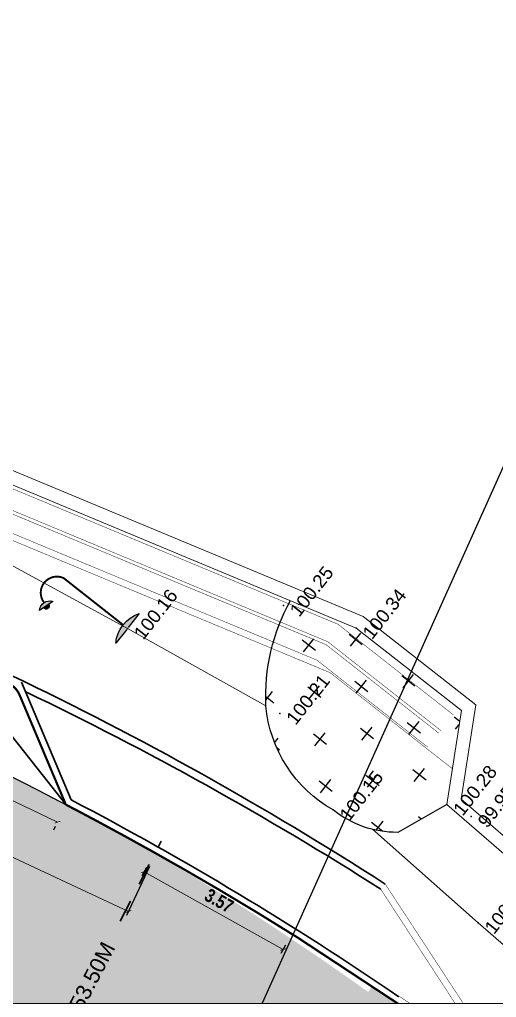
# Model space of a CAD drawing. Header units: metres. Extents: x 6 to 601, y -20 to 118.
# Drawn here: x 170.93 to 173.42, y 53.77 to 58.87 of the extents above; entities that cross this region are included whole.
import ezdxf

# ---------------------------------------------------------------- set-up
doc = ezdxf.new("R2010")
doc.units = ezdxf.units.M
doc.header["$MEASUREMENT"] = 0
doc.set_wipeout_variables(frame=1)
doc.linetypes.add('DASHED', pattern=[0.75, 0.5, -0.25])
for name, color, linetype in [('DEFPOINT', 7, 'Continuous'), ('EL', 4, 'Continuous'), ('F.B.', 60, 'Continuous'), ('FOOTPATH', 30, 'Continuous'), ('HATCH', 8, 'Continuous'), ('LAMP_POST', 7, 'Continuous'), ('PDA_Kerb Edge', 7, 'Continuous'), ('PT', 2, 'Continuous')]:
    doc.layers.add(name, color=color, linetype=linetype)
for name, color, linetype, lineweight in [('EXISTING ROAD', 7, 'Continuous', 5), ('PDA_Tactile band', 250, 'Continuous', 30), ('WALL', 46, 'Continuous', 30)]:
    doc.layers.add(name, color=color, linetype=linetype, lineweight=lineweight)
for name, color, linetype, true_color in [('PDA - Dimensions', 7, 'Continuous', 0x000000), ('PDA_Chainage Lines', 7, 'DASHED', 0x636466), ('PDA_Chainage Text', 7, 'Continuous', 0x636466)]:
    doc.layers.add(name, color=color, linetype=linetype, true_color=true_color)
doc.styles.add('AR', font='arial.ttf')
doc.styles.add('ARIAL', font='arialbd.ttf', dxfattribs={"width": 0.8})
doc.styles.get("Standard").update_dxf_attribs({"font": 'arial.ttf'})
doc.dimstyles.new('PDA_Dimentions', dxfattribs={"dimtxt": 0.3, "dimasz": 0.1, "dimexe": 0.075, "dimexo": 0.625, "dimgap": 0.1, "dimtad": 1, "dimdsep": 46, "dimtxsty": 'ARIAL', "dimblk": 'ARCHTICK', "dimcen": 0.09, "dimadec": 0, "dimazin": 0, "dimtfac": 1, "dimtmove": 1, "dimatfit": 3, "dimldrblk": 'ARCHTICK', "dimfxl": 1, "dimfxlon": 1, "dimlwd": 9, "dimarcsym": 0})

# ---------------------------------------------------------------- blocks, each defined once
blk = doc.blocks.new('LP')
at = {"layer": 'LAMP_POST'}
for color, points in [(40, [(1.165922361164576, 3.515392796020706), (1.89140776789327, 3.744330122373299, 0.5022879340729313)]), (30, [(1.395154863193738, 3.58773040011431, 1), (1.662175265864107, 3.671992518279581)]), (40, [(-0.8816148093692391, 0.001324708447327794), (-0.05993297897521188, 9.005488868751854e-05, -1), (0.05993297897521188, -9.005488868751854e-05), (0.8816148093696938, -0.001324708447327794, 0.2974138818711019)])]:
    blk.add_hatch(color=color, dxfattribs=at).paths.add_polyline_path(points)
blk.add_line((1.165922361164576, 3.515392796020706), (1.89140776789327, 3.744330122373299), dxfattribs=at)
at = {"layer": 'LAMP_POST', "color": 5, "const_width": 0.089105216643788}
blk.add_lwpolyline([(-0.00203005207958995, 0.2648868001790561), (-0.00203005207958995, 3.799999851868506, -0.7749219860280891), (1.458662222671819, 3.82064314317654)], format="xyb", dxfattribs=at)
at = {"layer": 'LAMP_POST'}
for points in [[(-0.8816148093694665, 0.001324708447327794), (-0.05993297897521188, 9.005488868751854e-05)], [(0.05993297897521188, -9.005488868751854e-05), (0.8816148093696938, -0.001324708447327794)]]:
    blk.add_lwpolyline(points, dxfattribs=at)
for centre, radius, start, end in [((1.613864205916798, 3.359871699434166), 0.4741716015995725, 54.17418561697151, 160.8534909995903), ((1.528665064528923, 3.629861459196945), 0.14, 197.5138383082842, 17.5138383082842), ((-0.00203005207958995, -1.351032358088105), 1.613238662028891, 56.78749075352639, 123.0403248748255)]:
    blk.add_arc(centre, radius, start, end, dxfattribs=at)
blk = doc.blocks.new('Survey Base')
at = {"layer": 'F.B.'}
h = blk.add_hatch(dxfattribs=at)
h.set_pattern_fill('CROSS', color=256, scale=3)
h.set_pattern_definition([(0, (0, 0), (0.75, 0.75), [0.375, -1.125]), (90, (0.1875, -0.1875), (-0.7499999999999999, 0.75), [0.375, -1.125])])
h.paths.add_polyline_path([(10007.4116, 9982.6967), (10006.98155474515, 9984.2371822363, 0.1371607170755427), (10004.7866114594, 9983.211269995612, 0.2459170862249371), (10003.8842, 9980.5799, 0.1699090764423129), (10004.38400653893, 9979.131291686283), (10005.5591, 9978.6516), (10007.41457509145, 9979.696701475195)])
at = {"layer": 'F.B.', "elevation": 99.6477}
blk.add_lwpolyline([(10005.5591, 9978.6516), (10004.38400653893, 9979.131291686283, -0.1699090764423127), (10003.8842, 9980.5799, -0.2459170862249381), (10004.7866114594, 9983.211269995612, -0.1371607170755124), (10006.98155474515, 9984.2371822363)], format="xyb", dxfattribs=at)
at = {"layer": 'FOOTPATH', "color": 8, "lineweight": 5, "elevation": 99.6477}
for points in [[(10004.7866114594, 9983.211269995612), (10004.2325, 9986.7247), (10003.5593, 9990.6829), (10001.8389, 9997.6047), (9999.6429, 10004.4286), (9997.7572, 10009.3528), (9994.7248, 10014.2305), (9991.0763, 10019.4218), (9986.6774, 10025.1078), (9979.9372, 10032.6138), (9975.0012, 10037.5156), (9969.0402, 10042.1762), (9965.306, 10044.5989), (9960.9045, 10046.3417), (9954.5509, 10049.0768), (9947.7635, 10051.9592), (9932.1836, 10058.0972), (9925.8846, 10060.5998), (9916.5229, 10064.388), (9910.5096, 10066.7966), (9893.365074992047, 10073.6770752974)], [(9990.6934, 9804.8463), (9992.4227, 9825.6766), (10000.7088, 9925.9413), (10002.3464, 9946.0127), (10002.8653, 9954.7299), (10003.9083, 9976.4577), (10004.08707319577, 9979.620978421595)]]:
    blk.add_lwpolyline(points, dxfattribs=at)
at = {"layer": 'PT'}
for p in [(10004.2325, 9986.7247, 100.1642), (10006.7988, 9984.2944, 100.2538), (10004.8425, 9982.8569, 100.2118), (10007.4116, 9982.6967, 100.3362), (10003.8842, 9980.5799, 100.1491), (10005.5591, 9978.6516, 100.2813), (10005.6843, 9978.0529, 99.9464), (10003.9083, 9976.4577, 100.1047)]:
    blk.add_point(p, dxfattribs=at)
at = {"layer": 'WALL', "color": 8, "lineweight": 5, "elevation": 99.6741}
for points in [[(10005.7433602174, 9976.214725753698), (10005.85086703158, 9978.471623570202), (10007.71474902527, 9979.52146025633), (10007.71155925502, 9982.737934850255), (10002.97827649431, 9999.693215556455), (10000.58913723579, 10006.69949227649), (9997.729791051574, 10013.32808185173), (9988.674198232458, 10025.37261413683), (9980.402598096907, 10034.86773244021), (9973.216165662312, 10041.51718168738), (9964.660724990565, 10046.7982571348), (9955.386045016352, 10051.1989520991), (9934.539648831074, 10059.20383697383), (9918.251381458234, 10065.60660556681), (9894.152096703952, 10075.48659133106)], [(10005.4437, 9976.229), (10005.5591, 9978.6516), (10007.41457509145, 9979.696701475195), (10007.4116, 9982.6967), (10002.6916, 9999.6044), (10000.309, 10006.5915), (9997.4685, 10013.1764), (9988.4409, 10025.1837), (9980.187, 10034.6585), (9973.0338, 10041.2772), (9964.5172, 10046.5343), (9955.2678, 10050.923), (9934.431, 10058.9242), (9918.1396, 10065.3282), (9894.032416778959, 10075.21142389933)]]:
    blk.add_lwpolyline(points, dxfattribs=at)
at = {"layer": 'LAMP_POST', "color": 8, "lineweight": 5, "xscale": -0.4799999999995634, "yscale": 0.4800000000013824, "zscale": 0.4800000000003024}
blk.add_blockref('LP', (10004.2316846549, 9986.72398543256, 348.0391031999999), dxfattribs=at)
at = {"layer": 'EL'}
for s, p in [('100.16', (10004.2325, 9986.2747, 100.1642)), ('100.25', (10006.7988, 9983.8444, 100.2538)), ('100.21', (10004.8425, 9982.4069, 100.2118)), ('100.34', (10007.4116, 9982.2467, 100.3362)), ('100.15', (10003.8842, 9980.1299, 100.1491)), ('100.28', (10005.5591, 9978.2016, 100.2813)), ('99.95', (10005.6843, 9977.6029, 99.9464)), ('100.10', (10003.9083, 9976.0077, 100.1047))]:
    blk.add_text(s, height=0.3, dxfattribs=at).set_placement(p)
blk = doc.blocks.new('_ArchTick')
at = {"color": 0, "linetype": 'ByBlock', "const_width": 0.15}
blk.add_lwpolyline([(-0.5, -0.5), (0.5, 0.5)], dxfattribs=at)
blk = doc.blocks.new('*D542')
at = {"layer": 'Defpoints', "color": 0, "transparency": 16777216}
for p in [(389.1141370249898, 255.0628781655105), (392.2329567383076, 253.3209328747399), (391.8749741433722, 252.6799924387661)]:
    blk.add_point(p, dxfattribs=at)
at = {"layer": 'PDA_Tactile band', "color": 0, "lineweight": -2, "transparency": 16777216}
for p, q in [((388.8093719472741, 254.5172196208097), (388.70739201762, 254.3346323623846)), ((391.928191660592, 252.7752743300391), (391.8262117309378, 252.592687071614))]:
    blk.add_line(p, q, dxfattribs=at)
at = {"layer": 'PDA_Tactile band', "color": 0, "lineweight": 9, "transparency": 16777216}
blk.add_line((388.7561544300545, 254.4219377295368), (391.8749741433722, 252.6799924387661), dxfattribs=at)
at = {"layer": 'PDA_Tactile band', "color": 0, "lineweight": 9, "transparency": 16777216, "xscale": 0.1, "yscale": 0.1, "zscale": 0.1}
for p, rotation in [((388.7561544300545, 254.4219377295368), 150.8154585761424), ((391.8749741433722, 252.6799924387661), 330.8154585761424)]:
    blk.add_blockref('_ArchTick', p, dxfattribs=dict(at, rotation=rotation))
at = {"layer": 'PDA_Tactile band', "color": 0, "transparency": 16777216, "insert": (390.4390170109635, 253.7719977377565), "char_height": 0.3, "attachment_point": 5, "rotation": 330.8154585761425, "style": 'ARIAL'}
blk.add_mtext('3.57', dxfattribs=at)
blk = doc.blocks.new('*D510')
at = {"layer": 'Defpoints', "color": 0, "transparency": 16777216}
for p in [(378.9823464457513, 259.8482961269548), (389.1401191151072, 255.1085717936276), (388.404748169393, 253.5325875445668)]:
    blk.add_point(p, dxfattribs=at)
at = {"layer": 'PDA_Tactile band', "color": 0, "lineweight": -2, "transparency": 16777216}
for p, q in [((378.7180691093111, 259.2819194948061), (378.2046911262067, 258.1816916167501)), ((388.8758417786669, 254.5421951614789), (388.3624637955626, 253.441967283423))]:
    blk.add_line(p, q, dxfattribs=at)
at = {"layer": 'PDA_Tactile band', "color": 0, "lineweight": 9, "transparency": 16777216}
blk.add_line((378.2469755000371, 258.2723118778939), (388.404748169393, 253.5325875445668), dxfattribs=at)
at = {"layer": 'PDA_Tactile band', "color": 0, "lineweight": 9, "transparency": 16777216, "xscale": 0.1, "yscale": 0.1, "zscale": 0.1}
for p, rotation in [((378.2469755000371, 258.2723118778939), 154.9857447930533), ((388.404748169393, 253.5325875445668), 334.9857447930534)]:
    blk.add_blockref('_ArchTick', p, dxfattribs=dict(at, rotation=rotation))
at = {"layer": 'PDA_Tactile band', "color": 0, "transparency": 16777216, "insert": (383.4318323595808, 256.1295566958431), "char_height": 0.3, "attachment_point": 5, "rotation": 334.98574479305336, "style": 'ARIAL'}
blk.add_mtext('11.21', dxfattribs=at)
blk = doc.blocks.new('*D520')
at = {"layer": 'Defpoints', "color": 0, "transparency": 16777216}
for p in [(381.9805306089347, 258.3145190605337), (387.0000873350746, 255.928537782318), (386.8132673044415, 255.5355113365936)]:
    blk.add_point(p, dxfattribs=at)
at = {"layer": 'PDA_Tactile band', "color": 0, "lineweight": -2, "transparency": 16777216}
for p, q in [((381.7122148787506, 257.7500443764816), (381.7507800614721, 257.8311766653609)), ((386.7317716048905, 255.3640630982659), (386.770336787612, 255.4451953871452))]:
    blk.add_line(p, q, dxfattribs=at)
at = {"layer": 'PDA_Tactile band', "color": 0, "lineweight": 9, "transparency": 16777216}
blk.add_line((381.7937105783017, 257.9214926148093), (386.8132673044415, 255.5355113365936), dxfattribs=at)
at = {"layer": 'PDA_Tactile band', "color": 0, "lineweight": 9, "transparency": 16777216, "xscale": 0.1, "yscale": 0.1, "zscale": 0.1}
for p, rotation in [((381.7937105783017, 257.9214926148093), 154.5765275411711), ((386.8132673044415, 255.5355113365936), 334.5765275411711)]:
    blk.add_blockref('_ArchTick', p, dxfattribs=dict(at, rotation=rotation))
at = {"layer": 'PDA_Tactile band', "color": 0, "transparency": 16777216, "insert": (384.4121769449272, 256.9571565775961), "char_height": 0.3, "attachment_point": 5, "rotation": 334.57652754117106, "style": 'ARIAL'}
blk.add_mtext('5.56', dxfattribs=at)
blk = doc.blocks.new('site plan')
at = {"layer": 'HATCH', "transparency": 33554539}
h = blk.add_hatch(color=9, dxfattribs=at)
h.dxf.hatch_style = 1
edge = h.paths.add_edge_path()
edge.add_line((398.3203993259576, 223.5948501189359), (398.2467099829537, 223.4641372269434))
edge.add_arc((359.6859929776801, 159.1362964110049), 75.00000000001013, 50.643027904231985, 59.05981801813658, ccw=False)
edge.add_line((407.2472450699024, 217.1270482549116), (420.1046861651594, 205.7425696610298))
edge.add_line((420.1046861651594, 205.7425696610298), (420.8094782192929, 205.0855419844447))
edge.add_line((420.8094782192929, 205.0855419844447), (426.7812055969134, 211.8232616019814))
edge.add_line((426.7812055969134, 211.8232616019814), (425.7956355365113, 213.1024875697058))
edge.add_line((425.7956355365113, 213.1024875697058), (416.1118382745717, 221.7624692343961))
edge.add_line((416.1118382745717, 221.7624692343961), (407.675593800961, 228.7029774813527))
edge.add_line((407.675593800961, 228.7029774813527), (397.9149773290828, 235.6102521388693))
edge.add_line((397.9149773290828, 235.6102521388693), (386.314013544601, 241.8729637314991))
edge.add_line((386.314013544601, 241.8729637314991), (377.9310103320986, 245.1417021162761))
edge.add_line((377.9310103320986, 245.1417021162761), (370.004542349363, 247.1773856186501))
edge.add_line((370.004542349363, 247.1773856186501), (361.3097273447547, 248.3728635135467))
edge.add_line((361.3097273447547, 248.3728635135467), (352.0254405817377, 248.5341186884871))
edge.add_line((352.0254405817377, 248.5341186884871), (343.4882141783619, 247.6993770357221))
edge.add_line((343.4882141783619, 247.6993770357221), (335.9139085503266, 246.2670993457305))
edge.add_line((335.9139085503266, 246.2670993457305), (328.3596033347476, 243.666881654497))
edge.add_line((328.3596033347476, 243.666881654497), (319.6629500633953, 239.6837235734347))
edge.add_line((319.6629500633953, 239.6837235734347), (319.5471197944607, 239.6211706060803))
edge.add_line((319.5471197944607, 239.6211706060803), (321.5574075041695, 235.8133975529236))
edge.add_line((321.5574075041695, 235.8133975529236), (272.7275633488734, 208.0245052619248))
edge.add_line((272.7275633488734, 208.0245052619248), (278.0056757168622, 198.8389367912332))
edge.add_arc((432.4627185270929, -58.34392022211796), 300.0000000253854, 119.65879195034401, 120.98788440321641, ccw=False)
edge.add_line((284.0125765543999, 202.3523692864183), (322.5566917870638, 224.3008189144221))
edge.add_arc((359.6859929776747, 159.1362964110067), 75.00000000000819, 68.39042136316829, 119.67353207975981, ccw=False)
edge.add_line((387.3069919584923, 228.864916182969), (387.3659540972676, 229.0028996805177))
edge.add_arc((359.6859929777474, 159.1362964110758), 75.14999999991836, 59.06286877645181, 68.38737060490178, ccw=False)
edge = h.paths.add_edge_path()
edge.add_arc((349.3010737985187, 183.2254006047624), 81.89159830320767, 61.67163064802283, 66.55978401002817)
edge.add_line((381.8768936897104, 258.3589472471904), (381.8010254331712, 258.3911790539078))
edge.add_arc((359.0054820677524, 203.3172762747963), 59.60513035509366, 54.30315257286412, 67.51493234201462, ccw=False)
edge.add_line((393.7848686451925, 251.723534485518), (393.8556885749858, 251.8566782141697))
edge.add_arc((354.4186595736501, 193.2390454698689), 70.64917639292004, 56.0679491882368, 60.69628579069675)
edge.add_arc((352.3148610210937, 189.4305663229297), 74.99999999976491, 50.555828616822396, 60.71876623491141, ccw=False)
edge.add_line((399.9643149738331, 247.3488668674945), (426.1371010257917, 225.8164850111243))
edge.add_arc((330.8381931213371, 109.9798839230934), 149.9999999980311, 47.181571827729215, 50.55582861685792, ccw=False)
edge.add_line((432.7897821686583, 220.0065783664668), (433.461019319695, 219.3846048124851))
edge.add_line((433.461019319695, 219.3846048124851), (427.140824567834, 212.2303391908226))
edge.add_line((427.140824567834, 212.2303391908226), (427.498951335785, 212.639353591625))
edge.add_line((427.498951335785, 212.639353591625), (426.0958726766057, 213.5047626797495))
edge.add_line((426.0958726766057, 213.5047626797495), (416.4374589846284, 222.1420444422365))
edge.add_line((416.4374589846284, 222.1420444422365), (407.9792388866026, 229.1006320612996))
edge.add_line((407.9792388866026, 229.1006320612996), (398.1791149908786, 236.0358648532401))
edge.add_line((398.1791149908786, 236.0358648532401), (386.524392843321, 242.327597579806))
edge.add_line((386.524392843321, 242.327597579806), (378.0845744193266, 245.6184896078375))
edge.add_line((378.0845744193266, 245.6184896078375), (370.1010999551254, 247.6688135722943))
edge.add_line((370.1010999551254, 247.6688135722943), (361.3482586408572, 248.8722696898985))
edge.add_line((361.3482586408572, 248.8722696898985), (352.0053878903054, 249.0345423873878))
edge.add_line((352.0053878903054, 249.0345423873878), (343.4172933091158, 248.1948270130833))
edge.add_line((343.4172933091158, 248.1948270130833), (335.7854211527811, 246.7516636712244))
edge.add_line((335.7854211527811, 246.7516636712244), (328.1736885489918, 244.1316792765738))
edge.add_line((328.1736885489918, 244.1316792765738), (319.4398125364369, 240.1314727910485))
edge.add_line((319.4398125364369, 240.1314727910485), (319.3136729533489, 240.0633523826655))
edge.add_line((319.3136729533489, 240.0633523826655), (317.364540297036, 243.7552889994367))
edge.add_line((317.364540297036, 243.7552889994367), (289.9088339607588, 228.1428697642787))
edge.add_line((289.9088339607588, 228.1428697642787), (268.2376559472323, 215.8383502484321))
edge.add_line((268.2376559472323, 215.8383502484321), (263.0063138116147, 224.9425238677322))
edge.add_line((263.0063138116147, 224.9425238677322), (284.7185724453229, 237.270365883227))
edge.add_line((284.7185724453229, 237.270365883227), (315.241564482134, 254.6269671723549))
edge.add_arc((352.314861020961, 189.4305663227296), 75.00000000000541, 61.44883574043621, 119.6243021433603, ccw=False)
at = {"layer": 'PDA - Dimensions'}
blk.add_lwpolyline([(396.9096177974952, 263.723634573962), (391.072568648091, 250.7397812785312)], dxfattribs=at)
at = {"layer": 'PDA_Chainage Lines', "lineweight": 30}
blk.add_line((388.2220014681097, 253.3145519037589), (389.1391250162796, 255.1091313066554), dxfattribs=at)
at = {"layer": 'PDA_Kerb Edge', "const_width": 0.01, "elevation": 99.6741}
for points in [[(395.6897995898034, 257.9440020551374), (393.1045156312484, 259.974279232305), (377.0012205332769, 266.6782089277076), (370.0799510788383, 269.111599785756), (363.2520501243762, 270.9240759332079), (348.338070658303, 271.2528068225711), (335.8485062682594, 270.6287666978351), (326.3241639708558, 269.116427752444), (317.0225291237275, 265.7099678010745), (308.4021794737218, 261.4277381875781)], [(395.4118660105178, 257.5900911546196), (392.8748759799, 259.5824421073339), (376.839989525648, 266.2578927408249), (369.9473911880268, 268.6812033622919), (363.1884727891938, 270.4753679909481), (348.3443486837041, 270.8025591427195), (335.8951540840935, 270.1805360914605), (326.4378853924754, 268.6788475430276), (317.200541589933, 265.2959323633258), (308.3830349747786, 260.9157634052626)], [(395.3655437473026, 257.5311060045333), (392.8366027046741, 259.5171359198393), (376.8131176910429, 266.1878400430123), (369.925297872891, 268.6094706250478), (363.1778765666622, 270.4005833339052), (348.3453950212715, 270.7275178627442), (335.9029287200665, 270.1058309903983), (326.4568389627457, 268.6059175081245), (317.2302103343009, 265.226926457035), (308.4178970914072, 260.8493373493693)], [(395.1184916768252, 257.216518537407), (392.6324785701399, 259.1688362532004), (376.6698012398174, 265.8142256546744), (369.8074668588361, 268.2268960264119), (363.1213633798325, 270.0017318296741), (348.3509754882944, 270.3272977028755), (335.9443934452538, 269.7074037847306), (326.557924670853, 268.2169573219762), (317.3884436375956, 264.8588949568148), (308.5958528754909, 260.4911031537504)]]:
    blk.add_lwpolyline(points, dxfattribs=at)
at = {"layer": 'PDA_Kerb Edge', "const_width": 0.01}
for points in [[(385.4693521659483, 261.9928757462294), (392.927267117193, 258.8880864963758), (395.6715022293338, 256.7329816776019)], [(394.0562920187022, 254.0427152429093), (396.5877548631288, 250.1548067118893)], [(394.164979467525, 254.146108943165), (396.9464148048082, 249.8916852905404)]]:
    blk.add_lwpolyline(points, dxfattribs=at)
at = {"layer": 'PDA_Kerb Edge'}
for points, const_width in [([(387.0000873350727, 255.9285377823217), (385.9618903879909, 258.3887723909484, 0.1822611946891149), (385.7188668158615, 258.6445246357925), (382.4046249450475, 260.149436667547), (382.8169877980617, 259.1722527477232, -0.6638928293939181), (381.9805306089365, 258.3145190605337, -5.282170906711365)], 0.05), ([(392.1561971741412, 253.1501899368868, -0.03242244210758313), (400.05961388174, 247.464703468584), (426.2323999336968, 225.9323216122139, -0.01472403659950164), (432.8917337577077, 220.1166050609118), (459.1410140497592, 195.7938182075795), (485.4020663579704, 171.4601223809932), (514.5768268675947, 144.40542342361)], 0.01), ([(392.223287150433, 252.9310980045102, -0.03184505010191943), (399.9643149738331, 247.3488668674945), (426.1371010257917, 225.8164850111243, -0.01472403659950227), (432.7897821686583, 220.0065783664668), (459.0390624607098, 195.6837915131346), (485.3001147668219, 171.3500956884945), (514.4748324076445, 144.295436469205)], 0.05)]:
    blk.add_lwpolyline(points, format="xyb", dxfattribs=dict(at, const_width=const_width))
blk.add_arc((352.3588194152653, 189.5146947277699), 74.90538026314519, 57.84593786181112, 66.97853280363601, dxfattribs=at)
at = {"layer": 'PDA_Tactile band'}
for p, q in [((387.1173469962978, 256.0364765280665), (386.0049585169854, 258.6725241900531)), ((387.0000873350746, 255.9285377823198), (385.9618903879909, 258.3887723909484))]:
    blk.add_line(p, q, dxfattribs=at)
blk.add_lwpolyline([(382.4328746550291, 258.1183843121053), (384.3369266298669, 259.2955032336831), (387.0000873350746, 255.928537782318)], dxfattribs=at)
at = {"layer": 'PDA_Tactile band', "const_width": 0.05}
blk.add_lwpolyline([(392.2249656913737, 252.9300430544081), (392.0941216639494, 253.0121100103788, 0.01010372916658307), (389.6301049106733, 254.489053284713, 0.006780895016751039), (387.7183886908479, 255.5489044452461, 0.003226459557191081), (387.0000873350782, 255.928537782318, 1942.443398856662)], format="xyb", dxfattribs=at)
at = {"layer": 'PDA_Tactile band'}
for centre, radius, start, end in [((353.0531531233592, 190.3367543997338), 75.90662680294888, 57.2066597814171, 71.69008873964437), ((353.2864848699137, 190.0383741407968), 75.88211413314158, 57.48999321311381, 64.3759771290873), ((353.0784555258469, 191.0382017474039), 73.3718056000051, 55.65521089648702, 62.35943675543137)]:
    blk.add_arc(centre, radius, start, end, dxfattribs=at)
at = {"layer": 'EXISTING ROAD', "rotation": 51.79989677134766}
blk.add_blockref('Survey Base', (2049.792497357163, -13777.89037235985), dxfattribs=at)
at = {"layer": 'PDA_Chainage Text', "color": 251, "linetype": 'Continuous', "lineweight": -3, "true_color": 0x636466, "extrusion": (0.001767131774890149, -0.006788924548488019, 0.9999753935716443), "insert": (386.7039857249783, 250.3715118257496), "char_height": 0.3499999999999987, "width": 7.022197755980273, "attachment_point": 4, "text_direction": (0.4607111075337865, 0.887534853808164, 0.005211398153384475), "style": 'AR'}
blk.add_mtext('CH : 53.50M', dxfattribs=at)
at = {"layer": 'PDA_Tactile band'}
for p1, p2, distance, picture, middle in [((378.9823464457513, 259.8482961269547), (389.1401191151072, 255.1085717936276), -1.7391080418100326, '*D510', (383.4318323595808, 256.1295566958431)), ((381.9805306089347, 258.3145190605337), (387.0000873350746, 255.928537782318), -0.4351683707307985, '*D520', (384.4121769449272, 256.9571565775961)), ((389.1141370249898, 255.0628781655105), (392.2329567383076, 253.3209328747398), -0.7341363502394291, '*D542', (390.4390170109635, 253.7719977377565))]:
    dim = blk.add_aligned_dim(p1=p1, p2=p2, distance=distance, dimstyle='PDA_Dimentions', dxfattribs=at)
    dim.commit()
    dim.dimension.update_dxf_attribs({"geometry": picture, "text_midpoint": middle})

msp = doc.modelspace()

# ---------------------------------------------------------------- linework, layer by layer
at = {"elevation": 46.27326474874116}
msp.add_lwpolyline([(165.614139779864, 58.43701685410178), (173.5531702606586, 58.43701685410178), (173.5531702606586, 53.73676911190564), (165.614139779864, 53.73676911190564)], close=True, dxfattribs=at)

# ---------------------------------------------------------------- block references
at = {"xscale": 0.232473712272114, "yscale": 0.232473712272114, "zscale": 0.232473712272114}
msp.add_blockref('site plan', (81.20695006397114, -4.720440970261869, 23.10165670435924), dxfattribs=at)

# ---------------------------------------------------------------- next in the draw order: wipeouts: each hides what was drawn before it
at = {"color": 7, "true_color": 0xffffff}
msp.add_wipeout([(135.75898104191674, 61.04336691328692), (165.2783606311245, 61.83045508680823), (165.61413977986402, 58.437016854101785), (165.61413977986402, 53.736769111905645), (173.55317026065867, 53.736769111905645), (173.55317026065867, 58.437016854101785), (210.63883053880113, 24.331238054091877), (128.8519966129769, 14.566200411027985)], dxfattribs=at).dxf.layer = 'DEFPOINT'

# ---------------------------------------------------------------- next in the draw order: wipeouts: each hides what was drawn before it
msp.add_wipeout([(165.61000595031302, 58.47879400226189), (173.55564382018747, 58.486324013623744), (173.5592503755098, 58.43142528445911), (165.579132922805, 58.41970348301493)], dxfattribs=at).dxf.layer = 'DEFPOINT'

doc.saveas('drawing.dxf')
